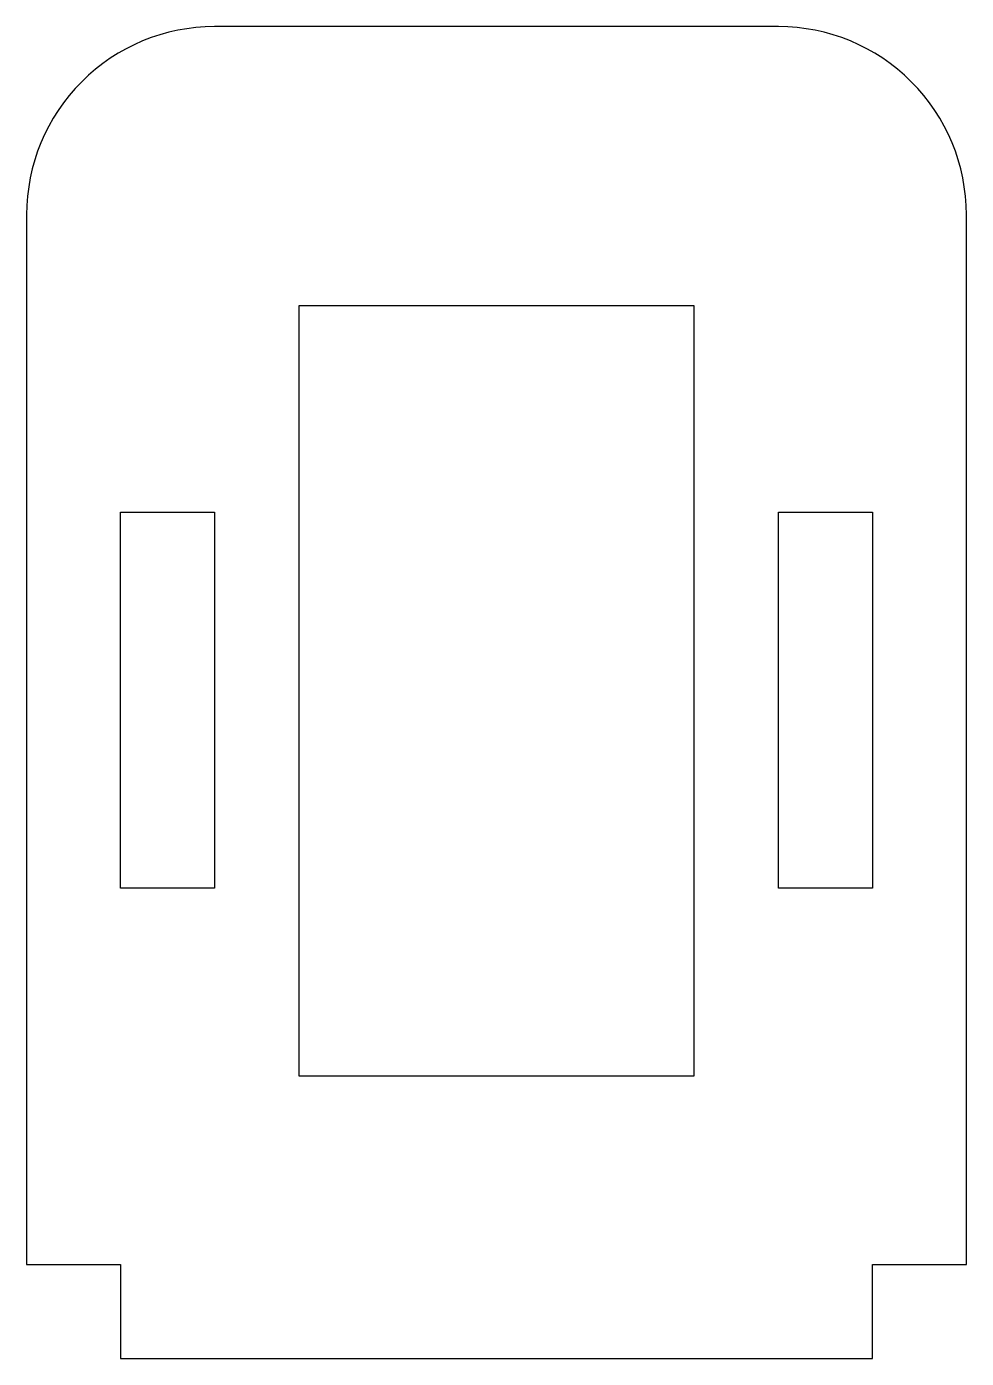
# Model space of a CAD drawing. Header units: centimetres. Extents: x -0.39 to 4.61, y -6 to 1.08.
import ezdxf

# ---------------------------------------------------------------- set-up
doc = ezdxf.new("R2010")
doc.units = ezdxf.units.CM

msp = doc.modelspace()

# ---------------------------------------------------------------- linework, layer by layer
msp.add_lwpolyline([(4.613, 0.081, 0.414214), (3.613, 1.081), (0.613, 1.081, 0.414214), (-0.387, 0.081), (-0.387, -5.5013), (0.113, -5.5013), (0.113, -6.0013), (4.113, -6.0013), (4.113, -5.5013), (4.613, -5.5013)], format="xyb", close=True)
for points in [[(1.063, -0.4013), (3.163, -0.4013), (3.163, -4.5013), (1.063, -4.5013)], [(0.113, -1.5013), (0.613, -1.5013), (0.613, -3.5013), (0.113, -3.5013)], [(3.613, -1.5013), (4.113, -1.5013), (4.113, -3.5013), (3.613, -3.5013)]]:
    msp.add_lwpolyline(points, close=True)

doc.saveas('drawing.dxf')
